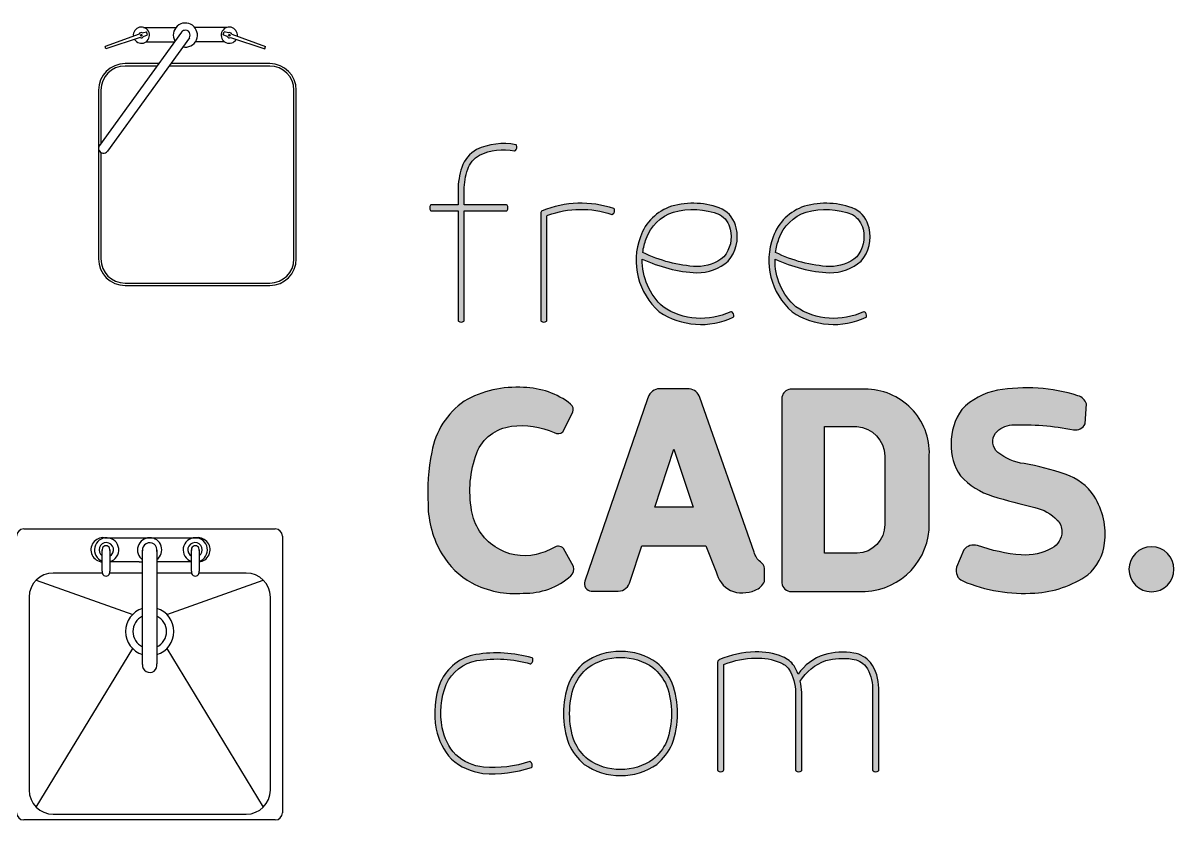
# Model space of a CAD drawing. Header units: inches. Extents: x -9589 to -2911, y 12135 to 18568.
# Drawn here: x -5361 to -2976, y 12166 to 13819 of the extents above; entities that cross this region are included whole.
import ezdxf

# ---------------------------------------------------------------- set-up
doc = ezdxf.new("R2010")
doc.units = ezdxf.units.IN
doc.header["$MEASUREMENT"] = 0
doc.layers.add('freecads.com', color=7, linetype='Continuous')

# ---------------------------------------------------------------- blocks, each defined once
blk = doc.blocks.new('A$C7A693FB6')
at = {"layer": 'freecads.com', "true_color": 0xc7c8ca}
h = blk.add_hatch(color=9, dxfattribs=at)
h.dxf.hatch_style = 1
edge = h.paths.add_edge_path()
edge.add_arc((140.1538127532352, 300.6546312716704), 21.61675633792863, 108.2032252494281, 160.6504463965192)
edge.add_arc((147.7178234376818, 297.4731191089118), 29.81176414172355, 159.6978691462817, 228.706553973592)
edge.add_arc((146.3245251336371, 302.1564739358803), 32.67411261440294, 235.9813383223777, 295.5016419348553)
edge.add_arc((160.1494820244516, 273.0936783557672), 0.4918813364811017, 299.5324380509559, 342.7686740131996)
edge.add_arc((158.6254212458475, 273.3114541418208), 2.026726126424374, 349.6683109373354, 421.3351453676448)
edge.add_arc((159.4152204808121, 274.6329702099475), 0.4918813364807222, 68.23478229087897, 110.683813852154)
edge.add_arc((146.3245251336405, 302.1564739358805), 29.98785541781536, 236.3083764983362, 295.51450789889964, ccw=False)
edge.add_arc((147.7178234376808, 297.4731191089119), 27.12550694513324, 178.6471360152599, 228.3465639945595, ccw=False)
edge.add_arc((147.8832632161733, 355.9556434467408), 63.95382284342681, 244.7473414766129, 266.8824281259978)
edge.add_arc((144.4494490085858, 313.1411216460407), 21.04469848496443, 269.8793420018887, 310.7286813278013)
edge.add_arc((145.7998834629707, 307.8461802232047), 16.33301927633285, 319.2900061744131, 373.6420763243655)
edge.add_arc((149.5666043489365, 309.1554966144702), 12.36971602405946, 11.86324171132332, 60.95424492016926)
edge.add_arc((142.7280703080931, 288.6233387050087), 33.87556016904278, 67.71857367640276, 105.981897984822)
edge = h.paths.add_edge_path(flags=16)
edge.add_arc((149.4952735232085, 309.0762608876301), 9.787749267912577, 12.2091753879331, 59.922429973902126, ccw=False)
edge.add_arc((145.7174918049491, 307.8872508291432), 13.73634082696034, -39.7856299137178, 13.724243883165684, ccw=False)
edge.add_arc((144.4494490085832, 313.1411216460385), 18.35844128837472, 270.09352389860436, 310.094068738446, ccw=False)
edge.add_arc((147.8832632161673, 355.9556434467427), 61.26756564684096, 243.7873216456942, 266.8151733359257, ccw=False)
edge.add_arc((147.7491142864103, 297.4672288530357), 27.15729734774515, 159.6149002581664, 172.5493091997715, ccw=False)
edge.add_arc((140.153812753234, 300.654631271672), 18.9304991413382, 108.35887957662649, 160.6504463965181, ccw=False)
edge.add_arc((142.7280703080969, 288.6233387050073), 31.18930297245655, 68.02212811044461, 105.8850275307042, ccw=False)
edge = h.paths.add_edge_path()
edge.add_arc((198.202223562937, 300.6546312716712), 21.61675633792764, 108.2032252494269, 160.6504463965205)
edge.add_arc((205.7662342473849, 297.4731191089119), 29.81176414172408, 159.6978691462824, 228.7065539735913)
edge.add_arc((204.3729359433387, 302.1564739358795), 32.67411261440186, 235.9813383223783, 295.5016419348543)
edge.add_arc((218.1978928341549, 273.0936783557707), 0.4918813364828653, 299.5324380504857, 342.7686740115021)
edge.add_arc((216.6738320555507, 273.3114541418201), 2.026726126423786, 349.6683109370368, 421.3351453677147)
edge.add_arc((217.463631290511, 274.6329702099473), 0.4918813364815973, 68.23478229069511, 110.683813852346)
edge.add_arc((204.3729359433407, 302.1564739358807), 29.98785541781419, 236.30837649834018, 295.5145078988942, ccw=False)
edge.add_arc((205.7662342473832, 297.4731191089118), 27.12550694513312, 178.6471360152597, 228.3465639945596, ccw=False)
edge.add_arc((205.9316740258758, 355.9556434467404), 63.9538228434264, 244.7473414766128, 266.8824281259978)
edge.add_arc((202.4978598182882, 313.141121646041), 21.04469848496466, 269.8793420018889, 310.7286813278011)
edge.add_arc((203.8482942726739, 307.8461802232046), 16.33301927633222, 319.290006174412, 373.6420763243666)
edge.add_arc((207.6150151586388, 309.1554966144699), 12.36971602405979, 11.86324171132408, 60.95424492016862)
edge.add_arc((200.7764811177956, 288.6233387050083), 33.8755601690432, 67.71857367640301, 105.9818979848218)
edge = h.paths.add_edge_path(flags=16)
edge.add_arc((207.5436843329116, 309.0762608876305), 9.787749267911977, 12.20917538793151, 59.92242997390349, ccw=False)
edge.add_arc((203.7659026146512, 307.8872508291433), 13.73634082696076, -39.78562991371689, 13.724243883164775, ccw=False)
edge.add_arc((202.4978598182855, 313.141121646039), 18.35844128837518, 270.09352389860493, 310.0940687384455, ccw=False)
edge.add_arc((205.9316740258698, 355.9556434467427), 61.26756564684091, 243.7873216456942, 266.8151733359257, ccw=False)
edge.add_arc((205.7975250961121, 297.4672288530359), 27.15729734774434, 159.6149002581662, 172.5493091997716, ccw=False)
edge.add_arc((198.2022235629369, 300.6546312716716), 18.93049914133868, 108.35887957662709, 160.6504463965173, ccw=False)
edge.add_arc((200.7764811177994, 288.6233387050077), 31.18930297245618, 68.02212811044433, 105.8850275307044, ccw=False)
edge = h.paths.add_edge_path()
edge.add_arc((77.4383804729058, 318.1713471843356), 1.187161785593199, 119.643900352638, 181.8497095416057)
edge.add_line((76.25183727888907, 318.1330280780639), (76.25183727889089, 271.2397693597086))
edge.add_arc((76.74250195588859, 271.274344262877), 0.4918813364850925, 184.0307098855339, 227.2669458584226)
edge.add_arc((77.59522691546975, 272.5561584823187), 2.026726126421155, 234.1665827842983, 305.8334172158771)
edge.add_arc((78.44795187505609, 271.2743442628779), 0.4918813364829538, 312.7330541417854, 364.8189486990127)
edge.add_line((78.93809447547756, 271.3156659331289), (78.93809447547937, 316.8658167021531))
edge.add_arc((79.45977891201615, 316.7667980734737), 0.5309984370506567, 103.60895254350089, 169.2527833850964, ccw=False)
edge.add_arc((93.8189592287604, 277.5722746403117), 42.26964161502002, 71.40332000574301, 110.03902691438739, ccw=False)
edge.add_arc((107.4160080386091, 318.1126323747644), 0.4918813364845933, 256.230659968113, 298.6794023509207)
edge.add_arc((106.4728650092169, 319.3294597150131), 2.026726126424748, 305.5790392766892, 377.2458737086602)
edge.add_arc((107.9596257438401, 319.7291221574039), 0.4918813364833685, 24.14551063533708, 67.38174660705616)
edge.add_arc((93.8189592287654, 277.5722746403123), 44.95589881160895, 71.41245649237347, 112.1746551594717)
edge = h.paths.add_edge_path()
edge.add_arc((65.16475690578633, 347.5960534314625), 0.4918813364808153, 31.55574755267662, 74.7919835243243)
edge.add_arc((59.95728752306445, 321.0632684063825), 27.52962218528399, 78.82269341066285, 115.3411563788757)
edge.add_arc((55.05603529607061, 333.7149427651734), 14.03222032725949, 119.3679185821839, 161.4016785520149)
edge.add_arc((70.49085921057485, 328.2376457423035), 30.40907221205861, 160.8955694441944, 180.0052612748601)
edge.add_line((40.0817871267227, 328.2348533815348), (40.0817871267227, 321.8651307657929))
edge.add_line((40.0817871267227, 321.8651307657929), (28.39882337656854, 321.8651307657929))
edge.add_arc((28.43339827973917, 321.3744660887993), 0.4918813364811202, 94.03070988582041, 137.2669458583613)
edge.add_arc((29.7152124991823, 320.5217411292111), 2.026726126422403, 144.1665827841608, 215.8334172157518)
edge.add_arc((28.43339827974179, 319.6690161696238), 0.4918813364832616, 222.7330541411461, 274.0307098860634)
edge.add_line((28.46797318291465, 319.1783514926283), (40.08178712672088, 319.1783514926283))
edge.add_line((40.08178712672088, 319.1783514926283), (40.0817871267227, 271.2397693597086))
edge.add_arc((40.5724518037204, 271.274344262877), 0.4918813364850925, 184.0307098855339, 227.2669458584226)
edge.add_arc((41.42517676330247, 272.5561584823193), 2.026726126422144, 234.166582784287, 305.8334172158888)
edge.add_arc((42.27790172288784, 271.2743442628764), 0.4918813364831459, 312.7330541420634, 364.8189486991835)
edge.add_line((42.76804432330937, 271.3156659331289), (42.76804432330937, 319.1716047255431))
edge.add_line((42.76804432330937, 319.1716047255431), (61.16963453544849, 319.1783514926319))
edge.add_arc((61.13505963228442, 319.6690161696508), 0.4918813365058924, 274.0307098848521, 317.2669458581709)
edge.add_arc((59.85324541284878, 320.5217411292149), 2.026726126426666, 324.1665827844579, 395.8334172153672)
edge.add_arc((61.13505963228242, 321.3744660887727), 0.4918813365108904, 42.7330541414902, 94.07272378279853)
edge.add_line((61.10012494343391, 321.8651052807691), (42.76804432330937, 321.8583839987041))
edge.add_line((42.76804432330937, 321.8583839987041), (42.76804431199707, 328.2344114724692))
edge.add_arc((70.49497584455897, 328.2373015020895), 27.72693168317847, 160.8486489196256, 180.0059720455945, ccw=False)
edge.add_arc((55.05603529607211, 333.7149427651742), 11.34596313067297, 119.83176293224949, 161.401678552021, ccw=False)
edge.add_arc((59.95728752306032, 321.0632684063825), 24.84336498869465, 78.80715845433161, 115.117361622282, ccw=False)
edge.add_arc((64.83416259426407, 345.922952469769), 0.4918813364843396, 263.640375758216, 306.0896392688103)
edge.add_arc((63.74195897024139, 347.0079772591266), 2.026726126418368, 312.9892761945861, 384.6561106267534)
at = {"layer": 'freecads.com', "true_color": 0x000000}
h = blk.add_hatch(color=18, dxfattribs=at)
h.dxf.hatch_style = 1
edge = h.paths.add_edge_path()
edge.add_arc((343.1696204293858, 162.4636060825214), 9.838309727421802, 0, 180)
edge.add_arc((343.1696204293858, 162.4636060825214), 9.838309727421802, 180, 360)
edge = h.paths.add_edge_path()
edge.add_arc((290.8848206669144, 177.6306236927711), 32.04856826551866, 353.2755136182471, 391.5868350017521)
edge.add_arc((298.2236303118646, 181.1165336599412), 23.98708497329241, 33.67621700606461, 72.60126687052109)
edge.add_arc((270.9021272323723, 107.8038741768424), 102.1994084677598, 70.27428636491834, 80.65532487628896)
edge.add_arc((291.0335735315744, 232.70193125369), 24.31354191749976, 231.7920908530376, 261.63525273384664, ccw=False)
edge.add_arc((280.257231356353, 218.3758302061226), 6.403233737567811, 145.1712782271715, 228.2716123444561, ccw=False)
edge.add_arc((282.785907775978, 215.2917684481669), 10.29788866606735, 93.5563307499346, 139.1098523304732, ccw=False)
edge.add_arc((286.8683735513037, 112.8343215968708), 112.8343217996079, 78.64121473179688, 92.39808452475802, ccw=False)
edge.add_arc((309.9871765515883, 227.9233395635781), 4.553757391280077, 258.654450342611, 335.5687012640083)
edge.add_line((314.1331807611859, 226.0398971108771), (314.7970437249642, 234.8194093676902))
edge.add_arc((309.5631491772793, 233.0283636003942), 5.531861990038623, 18.89101565281942, 74.61733202640126)
edge.add_arc((288.5513327932312, 166.6886317145113), 75.11587323568475, 72.58680032898508, 99.7343136317976)
edge.add_arc((281.0442879602331, 212.538934688426), 28.6585954700145, 100.4408533901963, 136.342336068393)
edge.add_arc((280.4691309319552, 217.7252925452275), 24.88927011657055, 144.0895788053085, 180.8593640679634)
edge.add_arc((279.6484364410751, 216.7879023245663), 24.07238635462055, 178.6572448966717, 213.8744914599057)
edge.add_arc((283.9083169300389, 225.8216059037505), 33.04436405735626, 222.7984799594865, 252.0749885901088)
edge.add_arc((409.8939510715993, 669.867587108679), 494.5964883506406, 254.0209082578499, 256.2350209104834)
edge.add_arc((287.8806232958599, 170.256933887438), 19.70056637433939, 44.20654637147919, 77.30587175785729, ccw=False)
edge.add_arc((297.0062831397495, 179.0720729556042), 7.012818873662098, -1.5001651294591056, 44.5650102805173, ccw=False)
edge.add_arc((295.756437482093, 179.0261742001098), 8.261408473637987, 298.2311871199401, 359.0449879430868, ccw=False)
edge.add_arc((287.8090225876832, 193.0179499165473), 24.35119689081586, 266.4157178802607, 299.13356767022924, ccw=False)
edge.add_arc((292.7563057973377, 245.0047183918243), 76.56416303974659, 250.4022047850329, 265.15275002210376, ccw=False)
edge.add_arc((265.5789486413729, 167.4099730391829), 5.667093522619209, 74.68772782329917, 141.4681576504624)
edge.add_line((261.1457963251905, 170.9402859906986), (257.9689850336545, 163.3219308767075))
edge.add_arc((262.6274547032019, 161.8429865874872), 4.887598170135409, 162.3866955760505, 246.1384215057274)
edge.add_arc((287.4494915989869, 220.3589992849836), 68.45008656556237, 246.95122400588, 273.9898026799247)
edge.add_arc((289.6879885954807, 197.0643455740836), 45.0602960849256, 273.2112748019098, 304.7435954536468)
edge.add_arc((301.4890011550982, 176.2723307118625), 21.35855686439896, 310.5275175533543, 353.5632215634329)
edge = h.paths.add_edge_path()
edge.add_line((246.0640145070392, 182.6210778351815), (246.0640145070392, 212.3241524614095))
edge.add_arc((218.1816005595172, 213.3041035511928), 27.89962923910172, 357.9871197448085, 450.5803736083035)
edge.add_line((217.8989980409788, 241.202301476791), (185.2995279704282, 241.202301476791))
edge.add_arc((185.7592706872992, 237.0681434450711), 4.159642532351842, 96.34555580739377, 170.0567550037188)
edge.add_line((181.6621089846267, 237.7863996522174), (181.6621089846267, 156.5067082910973))
edge.add_arc((185.7130168313935, 156.8159415744951), 4.062693639269118, 184.3653094378038, 271.2718551952325)
edge.add_line((185.8031933454386, 152.7542488481959), (218.0454575576841, 152.7542488481959))
edge.add_arc((216.67229351146, 182.1181822956717), 29.39602297940376, 272.6774079435917, 360.980241362738)
edge = h.paths.add_edge_path(flags=16)
edge.add_line((214.5788121052374, 169.443439005463), (200.2437425900462, 169.443439005463))
edge.add_line((200.2437425900462, 169.443439005463), (200.2437425900462, 224.861223551452))
edge.add_line((200.2437425900462, 224.861223551452), (214.3589203687698, 224.861223551452))
edge.add_arc((213.4891577763401, 211.7654653452275), 13.1246093261128, 0.9488699358980739, 86.20024701537318, ccw=False)
edge.add_line((226.611967342551, 211.9828108122856), (226.611967342551, 182.0684988974281))
edge.add_arc((213.9991504561088, 182.0429546585186), 12.6128427532838, -87.36586990839709, 0.11603871621440476, ccw=False)
edge = h.paths.add_edge_path()
edge.add_arc((140.7943554872424, 236.1256069520055), 5.189345677915158, 16.42917765890726, 86.1416713329243)
edge.add_line((141.143544767614, 241.3031908877201), (127.331249254732, 241.3031908877201))
edge.add_arc((128.4653361711673, 235.6836558771457), 5.732828871429978, 101.4096981907611, 167.2180096827639)
edge.add_line((122.8745728468184, 236.951998228491), (95.47711365303621, 157.2481774119115))
edge.add_arc((98.60738128902854, 156.1997775287089), 3.301169154714755, 161.4830965687202, 264.7226972713264)
edge.add_line((98.30375252002341, 152.9126013304085), (110.1119305099874, 152.9126013304085))
edge.add_arc((110.0940285590948, 158.1590759387759), 5.246505150677897, 270.1955031382058, 350.0571425142275)
edge.add_line((115.2617335469786, 157.2531833103203), (120.461765660837, 172.6769416223142))
edge.add_line((120.461765660837, 172.6769416223142), (148.3229994405847, 172.6769416223142))
edge.add_line((148.3229994405847, 172.6769416223142), (152.8661881407807, 161.3005524899454))
edge.add_arc((165.8082469593937, 164.7120474554202), 13.3841392836409, 194.7671190466299, 239.9582071692397)
edge.add_arc((164.2980651482303, 166.6209022411928), 14.45869936490273, 248.9626154833211, 292.8840273558571)
edge.add_arc((167.1546344916472, 160.3464100112096), 7.569652552684759, 291.4321409489293, 335.0884638981837)
edge.add_line((174.0200006915566, 157.1579328340122), (174.0200006915566, 162.8572921045561))
edge.add_arc((170.2133089746288, 162.4959730180938), 3.823800898316829, 5.422089434263651, 57.84182406900277)
edge.add_arc((176.9176596580193, 171.7945161503539), 7.651199587942645, 194.1939537312615, 232.3928357147342, ccw=False)
edge.add_line((169.500041773932, 169.9184031313162), (145.7718205383499, 237.593309316213))
h.paths.add_polyline_path([(142.7897797849255, 189.5736803996588), (126.0445350820519, 189.5736803996588), (134.3902020946298, 214.9818573193406)], flags=16)
edge = h.paths.add_edge_path()
edge.add_arc((86.8592510146051, 162.4373828536583), 3.826042247839482, 312.1299985804686, 377.972319914028)
edge.add_line((90.49860418655226, 163.6179368643207), (86.17702548081797, 171.5486033577909))
edge.add_arc((83.80309661618482, 169.1466032604943), 3.377150088721392, 45.33676058611885, 125.9106013597289)
edge.add_arc((66.51498360703901, 199.7613530360744), 31.80534970440741, 284.01046898674167, 298.7691590134854, ccw=False)
edge.add_arc((69.19584694103584, 191.6347990389389), 23.28013952352295, 236.3772556936009, 282.45069946151494, ccw=False)
edge.add_arc((69.31177533073551, 191.9217751513023), 23.58337955629239, 189.0063333186407, 236.52878679716508, ccw=False)
edge.add_arc((92.87855886101421, 196.6924304553491), 47.61740674763477, 159.5296417362086, 190.2368839039962, ccw=False)
edge.add_arc((65.59756286227851, 206.4608114536045), 18.6469552126828, 96.74101039355781, 158.3335350568109, ccw=False)
edge.add_arc((68.05774919894961, 191.8480520613528), 33.45539524065125, 65.18297915570167, 97.9877288239366, ccw=False)
edge.add_arc((83.75100261094548, 225.04324660106), 3.275939245330761, 239.7304829850701, 312.0218741429899)
edge.add_line((85.94396309699187, 222.609586344217), (90.19868691474403, 231.1402753823822))
edge.add_arc((87.38786010881513, 232.3313364806043), 3.052764955352191, 337.0356602815251, 411.5960473281256)
edge.add_arc((68.12174828755826, 207.3918649390801), 34.56699281293001, 52.2500320303104, 89.00434785631009)
edge.add_arc((65.63410976224633, 195.8233516607141), 46.23354774673614, 86.1699238497659, 119.5979673440978)
edge.add_arc((62.23916945322021, 208.0313572675149), 34.08098981112958, 124.779191723681, 170.4354704173881)
edge.add_arc((113.2601339306768, 196.0072124369949), 86.4567015183262, 168.1953079947811, 183.466399120789)
edge.add_arc((69.91247652488372, 191.1843436988534), 42.9527708221282, 180.5396848707813, 210.7589979072758)
edge.add_arc((63.08503768021617, 187.0612726979269), 34.97715789889036, 210.6749329033254, 240.8972567862861)
edge.add_arc((65.13893098518851, 193.0687430847212), 41.24055603915648, 242.4636306661784, 274.83212936902)
edge.add_arc((69.18102172545848, 182.6412316579221), 30.67172864667495, 268.9386626855082, 311.3034906129058)
at = {"layer": 'freecads.com', "true_color": 0xc7c8ca}
h = blk.add_hatch(color=9, dxfattribs=at)
h.dxf.hatch_style = 1
edge = h.paths.add_edge_path()
edge.add_arc((208.261278111128, 95.1205834886234), 28.40779453373561, 81.64014714796792, 105.13414053939351, ccw=False)
edge.add_arc((211.1142185195407, 113.8620371179961), 9.451196814020392, 40.50808698988442, 82.233108941956, ccw=False)
edge.add_arc((204.5954294681008, 110.4493599938276), 16.70490751088967, 0.05396173480869493, 34.8753669321531, ccw=False)
edge.add_line((221.3003295703147, 110.465092839484), (221.3003283777343, 74.68873519509361))
edge.add_arc((221.7909930547285, 74.72331009826036), 0.4918813364814429, 184.0307098853647, 227.2669458585905)
edge.add_arc((222.6437180143141, 76.00512431770449), 2.026726126422278, 234.16658278429, 305.8334172158861)
edge.add_arc((223.496442973899, 74.72331009826387), 0.4918813364852829, 312.7330541419156, 364.81894870143)
edge.add_line((223.986585574321, 74.76463176853576), (223.986585574321, 110.4676240775552))
edge.add_arc((204.5954294680946, 110.4493599938247), 19.39116470748461, 0.05396556034367673, 35.25589158689552)
edge.add_arc((211.1147589862007, 113.862691055492), 12.13662000111364, 39.86791125577775, 80.58244588785008)
edge.add_arc((208.2612781111257, 95.1205834886259), 31.094051730321, 81.04627766673387, 105.3183102910388)
edge.add_arc((207.3128970348926, 103.583282575004), 22.71989786920953, 108.6515278312196, 144.9559544340595)
edge.add_arc((166.082535485584, 107.9340489835826), 24.24236241244342, 21.01885948635306, 30.53011243698279)
edge.add_arc((177.7262209629165, 113.6364303957112), 11.3605410446993, 35.59560743798678, 68.07514234883433)
edge.add_arc((171.2027314627878, 98.61814760329645), 27.73197876278706, 67.15778955630186, 92.60395400663121)
edge.add_arc((170.9580505700843, 83.44886938712713), 42.88464082449499, 91.35652746266034, 112.8387435126899)
edge.add_arc((154.9292420017163, 121.6887432459818), 1.423068406686943, 115.6669681166932, 172.4859943177595)
edge.add_line((153.5183935898222, 121.8748358271514), (153.518393589824, 74.68873519509361))
edge.add_arc((154.0090582668187, 74.72331009826064), 0.4918813364820582, 184.0307098853929, 227.2669458585619)
edge.add_arc((154.8617832264046, 76.0051243177047), 2.026726126422984, 234.1665827842727, 305.8334172159035)
edge.add_arc((155.7145081859886, 74.72331009826233), 0.4918813364853513, 312.7330541421878, 364.8189487016086)
edge.add_line((156.2046507864106, 74.76463176853576), (156.2046507864106, 120.4799220949462))
edge.add_arc((156.6910339660905, 120.5089898316033), 0.4872509936263564, 108.93241815004339, 183.4201019744719, ccw=False)
edge.add_arc((170.9580505700787, 83.44886938712074), 40.19838362791297, 91.3565274626518, 111.0294599033812, ccw=False)
edge.add_arc((171.1986952190427, 98.60450457176027), 25.05986157365111, 67.16139386137081, 92.7270237863437, ccw=False)
edge.add_arc((177.7220497016358, 113.6323624109626), 8.680054637799602, 36.35606175760063, 68.34351252844567, ccw=False)
edge.add_arc((166.0825354855874, 107.9340489835706), 21.5561052158567, 1.6618769930880717, 30.202188607587175, ccw=False)
edge.add_line((187.6295737281343, 108.5592010061264), (187.6295737281362, 74.68873519509361))
edge.add_arc((188.1202384051309, 74.72331009826061), 0.4918813364819995, 184.03070988539, 227.2669458585646)
edge.add_arc((188.9729633647159, 76.00512431770447), 2.026726126422267, 234.1665827842898, 305.8334172158863)
edge.add_arc((189.8256883243014, 74.72331009826364), 0.4918813364847301, 312.733054141885, 364.818948701462)
edge.add_line((190.3158309247228, 74.76463176853576), (190.3158309247228, 108.5970176826158))
edge.add_arc((166.082535485596, 107.9340489835716), 24.24236241243658, 1.567093344320208, 13.39955175350389)
edge.add_arc((208.1153021152303, 102.0567155372392), 21.7383549929397, 109.5400224172028, 148.0755155677706, ccw=False)
edge = h.paths.add_edge_path()
edge.add_arc((109.8960746482563, 101.5249303539561), 26.35028038201353, 25.19111344563328, 49.7064704732981)
edge.add_arc((111.3594953560967, 99.59906902525408), 26.97639124184472, 54.72891190369938, 90.5541312783105)
edge.add_arc((110.8377037248754, 99.5990690252916), 26.97639124180727, 89.44586872167257, 125.2710880963797)
edge.add_arc((112.3011244327363, 101.5249303539557), 26.35028038202159, 130.2935295267702, 154.808886554339)
edge.add_arc((126.2398219926386, 99.37065730895813), 40.07870566201949, 160.5129937365808, 179.9533827710763)
edge.add_arc((126.2398219926421, 99.43587530629524), 40.07870566202318, 180.0466172292821, 199.4870062634114)
edge.add_arc((112.3011244327332, 97.28160226129147), 26.35028038201616, 205.1911134456421, 229.7064704731974)
edge.add_arc((110.8377037248802, 99.20746358995937), 26.97639124180819, 234.7289119035809, 270.5541312783211)
edge.add_arc((111.3594953560901, 99.20746359000026), 26.97639124184894, 269.4458687217075, 305.2710880963778)
edge.add_arc((109.8960746482509, 97.28160226129401), 26.35028038201687, 310.2935295267836, 334.8088865543788)
edge.add_arc((95.95737708834096, 99.43587530629048), 40.07870566202343, 340.5129937366125, 359.9533827709016)
edge.add_arc((95.95737708833893, 99.37065730896285), 40.07870566202546, 0.04661722909374306, 19.48700626338697)
edge = h.paths.add_edge_path(flags=16)
edge.add_arc((95.95737708832343, 99.4315040991513), 37.39244846545177, 340.72003334334147, 359.95338277108937, ccw=False)
edge.add_arc((109.8960746482577, 97.27723105415876), 23.66402318542281, 310.5838482302023, 334.48791566190687, ccw=False)
edge.add_arc((111.2307994702083, 99.463494872907), 24.57709084166403, 269.6918050798081, 304.8956357211521, ccw=False)
edge.add_arc((110.9674367642077, 99.46801718512084), 24.58160753253385, 235.11341864058681, 270.30572081836954, ccw=False)
edge.add_arc((112.3011244327323, 97.2772310541579), 23.66402318542845, 205.5120843380843, 229.421378555179, ccw=False)
edge.add_arc((126.2398219926608, 99.43150409915143), 37.39244846545259, 180.0466172289109, 199.2799666566583, ccw=False)
edge.add_arc((126.239821992653, 99.37065730896055), 37.39244846544481, 160.7200333433143, 179.953382771084, ccw=False)
edge.add_arc((112.3011244327279, 101.5249303539543), 23.66402318542558, 130.5786214448013, 154.4879156618746, ccw=False)
edge.add_arc((110.9674367642114, 99.33414422299444), 24.5816075325339, 89.69427918164308, 124.88658135941299, ccw=False)
edge.add_arc((111.2307994702097, 99.33866653520876), 24.57709084166363, 55.104364278877085, 90.30819492019953, ccw=False)
edge.add_arc((109.8960746482558, 101.5249303539546), 23.66402318542525, 25.512084338125078, 49.416151769825376, ccw=False)
edge.add_arc((95.9573770883301, 99.3706573089605), 37.39244846544509, 0.04661722891609088, 19.279966656685588, ccw=False)
edge = h.paths.add_edge_path()
edge.add_arc((51.59033076620959, 104.5023450878739), 21.02604112400761, 100.2293871277257, 155.6131205923017)
edge.add_arc((67.16018527017981, 99.60362165698818), 37.2813191884159, 158.6376280384836, 190.7802142258445)
edge.add_arc((56.42350627530941, 97.4312892324859), 26.32810504628776, 190.5064794435654, 223.1434487199879)
edge.add_arc((54.20039884524137, 98.75792931699738), 25.73379501119169, 228.692036714497, 262.7062459628369)
edge.add_arc((54.99629556388413, 128.0783758007159), 54.9962966249523, 265.7632922277344, 288.1939427880684)
edge.add_arc((71.99382573105079, 76.29161325324303), 0.4918813365030065, 290.7426716697364, 333.9789076450074)
edge.add_arc((70.5209421648571, 76.73972211307334), 2.026726126427396, 340.8785445712408, 412.5453790012286)
edge.add_arc((71.50340573258447, 77.92502919896899), 0.4918813365100457, 59.44501592400427, 103.2123217645986)
edge.add_arc((54.99629556388619, 128.0783758007215), 52.31003942836946, 265.84298783294275, 288.26507989886755, ccw=False)
edge.add_arc((54.20039884524117, 98.75792931699898), 23.04753781460447, 229.0154744748766, 262.53072476759314, ccw=False)
edge.add_arc((56.42386378112957, 97.43153721921128), 23.64227862535174, 190.4758104875937, 222.827578853519, ccw=False)
edge.add_arc((67.16018527018193, 99.60362165698568), 34.59506199182982, 158.7569020747099, 190.7802142258665, ccw=False)
edge.add_arc((51.59033076621142, 104.5023450878756), 18.33978392742007, 100.29556229082152, 155.3949868098461, ccw=False)
edge.add_arc((56.89068516353239, 70.05863085961148), 53.1845519136239, 73.86742914481181, 99.28179610676523, ccw=False)
edge.add_arc((71.76329717507345, 121.6315241590186), 0.4918813365030767, 258.8984685785338, 299.6750907375683)
edge.add_arc((70.79915154433625, 122.8317786122677), 2.026726126428695, 306.5747276610272, 378.2415620906522)
edge.add_arc((72.27874278589158, 123.2572163958602), 0.4918813365110627, 25.14119901544435, 71.25337670798646)
edge.add_arc((56.89068516353579, 70.05863085961332), 55.8708091102089, 73.84411949061781, 99.30563497474644)
at = {"layer": 'freecads.com'}
for points in [[(65.58390442835662, 347.8534686670282, 0.1909240699250873), (65.29378928155711, 348.0707089857133, 0.1607042461837881), (48.17441188112207, 345.943862034168, 0.1854914147818408), (41.75660903182506, 338.1902604471543, 0.08357553701263709), (40.0817871267227, 328.2348533815348), (40.0817871267227, 321.8651307657929), (28.39882337656854, 321.8651307657929, 0.1909240699291303), (28.0721000067133, 321.7082486633699, 0.3233132727007023), (28.07210000671148, 319.3352335950549, 0.227642567099128), (28.46797318291465, 319.1783514926283), (40.08178712672088, 319.1783514926283), (40.0817871267227, 271.2397693597086, 0.1909240699306959), (40.23866922914749, 270.9130459898479, 0.3233132727007579), (42.61168429746249, 270.9130459898515, 0.231262987135859), (42.76804432330937, 271.3156659331289), (42.76804432330937, 319.1716047255431), (61.16963453544849, 319.1783514926319, 0.1909240699326368), (61.49635790532739, 319.3352335950622, 0.3233132726974162), (61.49635790533102, 321.7082486633626, 0.2278353952159352), (61.10012494343391, 321.8651052807691), (42.76804432330937, 321.8583839987041), (42.76804431199707, 328.2344114724692, -0.08378482305409404), (44.3025838440517, 337.3335282943044, -0.1833986582441332), (49.41192982166103, 343.557450207707, -0.1597722091533594), (64.7796775841307, 345.4340980611232, 0.1873674031164196), (65.12390541348395, 345.5254649254457, 0.3233132727034803)], [(76.85120083540642, 319.2031287399368, 0.2782918623332811), (76.25183727888907, 318.1330280780639), (76.25183727889089, 271.2397693597086, 0.1909240699306948), (76.40871938131568, 270.9130459898479, 0.3233132727006405), (78.78173444962886, 270.9130459898515, 0.2312629871363541), (78.93809447547756, 271.3156659331289), (78.93809447547937, 316.8658167021531, -0.2945238314324685), (79.33483817614433, 317.2828883297952, -0.1701954113470862), (107.2989335158745, 317.6348868302448, 0.1873650494415168), (107.6520658935333, 317.6810956575428, 0.3233132727025344), (108.4084721599411, 319.9303288768097, 0.1909240699253981), (108.1487981023038, 320.1831717890236, 0.1797581251139338)], [(133.400988976693, 321.1895655451553, 0.2329244987751743), (119.7580843988962, 307.8169227673716, 0.3105498022921123), (128.0445714092639, 275.0743594140513, 0.2657071005714478), (160.3919383202701, 272.6657038310623, 0.1909240698825507), (160.6192860263418, 272.9479682017409, 0.3233132726945266), (159.5976121046897, 275.089785867207, 0.1873663555165316), (159.2414827959092, 275.0931467695664, -0.2642400178410728), (129.6895782523879, 277.2055217532943, -0.2203191110100074), (120.5998776920333, 298.1135451909759, 0.09688397365073616), (144.4051314456719, 292.0964698248135, 0.1801506609488795), (158.1806482454704, 297.1932847444405, 0.2417040985896783), (161.6721165320596, 311.6984180250001, 0.2175371146621262), (155.5721994045252, 319.9695015406833, 0.1685239810017675)], [(191.4493997863956, 321.1895655451553, 0.2329244987751859), (177.8064952085988, 307.8169227673716, 0.3105498022921053), (186.0929822189664, 275.0743594140513, 0.265707100571441), (218.4403491299709, 272.6657038310623, 0.1909240698770103), (218.6676968360425, 272.94796820173, 0.3233132726963006), (217.6460229143904, 275.089785867207, 0.1873663555182269), (217.2898936056063, 275.0931467695664, -0.2642400178410289), (187.7379890620905, 277.2055217532943, -0.2203191110100083), (178.6482885017358, 298.1135451909759, 0.0968839736507368), (202.4535422553745, 292.0964698248135, 0.1801506609488773), (216.2290590551729, 297.1932847444405, 0.2417040985896886), (219.7205273417621, 311.6984180250001, 0.2175371146621202), (213.6206102142278, 319.9695015406833, 0.1685239810017652)], [(154.4006195162347, 317.546067049534, -0.2112492178642363), (159.0616438701418, 311.14618700149, -0.2378180743213001), (156.2731010770567, 299.0971329568383, -0.1763294319352773), (144.4794154782558, 294.7827048148029, -0.1008174648132787), (120.8211107234856, 300.9887943215399, -0.05649700198620179), (122.2926076740368, 306.9268837266573, -0.2322085942165075), (134.1913120579084, 318.6216116300529, -0.1667277043148384)], [(212.4490303259372, 317.546067049534, -0.2112492178642504), (217.1100546798443, 311.14618700149, -0.237818074321292), (214.3215118867593, 299.0971329568383, -0.1763294319352725), (202.5278262879583, 294.7827048148029, -0.1008174648132787), (178.8695215331882, 300.9887943215399, -0.0564970019862035), (180.3410184837394, 306.9268837266573, -0.2322085942165009), (192.2397228676109, 318.6216116300529, -0.1667277043148405)], [(89.42581756922482, 159.5998953377457, 0.2954652772994217), (90.49860418655226, 163.6179368643207), (86.17702548081797, 171.5486033577909, 0.3668083756100806), (81.822323023227, 171.8818690053886, -0.06448609874851835), (74.21503276433032, 168.902164569834, -0.2037860447889977), (56.3051181580704, 172.2493919583867, -0.2103796911642634), (46.01915425342668, 188.2299470614453, -0.1347931960817215), (48.26803696233583, 213.3453209340987, -0.2754107991691995), (63.40875369787864, 224.9788581417852, -0.1441233560881904), (82.09970580755362, 222.213936295313, 0.326325940544454), (85.94396309699187, 222.609586344217), (90.19868691474403, 231.1402753823822, 0.3373164453018336), (89.28424332706345, 234.7236375825087, 0.1617601008492787), (68.72240279743346, 241.9536387113985, 0.1469005748265781), (42.79885105477115, 236.0239971407609, 0.2018909279320758), (28.63193639449491, 213.6941968946667, 0.06673149515056971), (26.96161113363996, 190.7797655957293, 0.1326261401292385), (33.00203923887966, 169.2170921490069, 0.1326395085295634), (46.07294505267964, 156.5000181569885, 0.1421808440104941), (68.61289631108957, 151.974765091185, 0.1869860757455073)], [(322.7129171367815, 173.8778909585562, 0.1687393631435901), (318.185307309026, 194.4173493107555, 0.1714947581273497), (305.3962410945314, 204.0061361046392, 0.04532682888747008), (287.4965774290486, 208.6470361355496, -0.1309563636422468), (275.9952376942711, 213.59704246002, -0.3793668221474195), (275.0010536159807, 222.0328779033152, -0.201424332417349), (282.1471314603023, 225.5698264260755, -0.06009786466247088), (309.0913356116816, 223.4585690891836, 0.3487959090147779), (314.1331807611859, 226.0398971108771), (314.7970437249642, 234.8194093676902, 0.2480599747548195), (311.030555591773, 238.3620504576757, 0.1190105142514957), (275.8507654961195, 240.7230156336809, 0.1579438240049249), (260.3104405572358, 232.3233393088121, 0.1618293659353234), (255.5826603325877, 217.3519990381501, 0.1548852358087821), (259.6620845389007, 203.3705433277828, 0.128442279158078), (273.7381872659898, 194.3812105727193, 0.0096611895200442), (292.2097484647584, 189.4759606771004, -0.1454356272141805), (302.0025989633377, 183.9930948764813, -0.2037484692935271), (304.016698366433, 178.8884785540686, -0.2717586503453019), (299.6643348708913, 171.7474924536036, -0.1437363289786992), (286.2866653929796, 168.7143860094366, -0.06445041269642293), (267.075512672036, 172.8758897140178, 0.2999213032873965), (261.1457963251905, 170.9402859906986), (257.9689850336545, 163.3219308767075, 0.3826216252148614), (260.6502823686806, 157.373153768207, 0.1185284923434042), (292.2121753376832, 152.0748049612739, 0.1384604862398895), (315.3680728054042, 160.0378205111992, 0.1900173404410858)], [(145.7718205383499, 237.593309316213, 0.3139201381329451), (141.143544767614, 241.3031908877201), (127.331249254732, 241.3031908877201, 0.2953039335196925), (122.8745728468184, 236.951998228491), (95.47711365303621, 157.2481774119115, 0.4836320766431824), (98.30375252002341, 152.9126013304085), (110.1119305099874, 152.9126013304085, 0.3632866959101063), (115.2617335469786, 157.2531833103203), (120.461765660837, 172.6769416223142), (148.3229994405847, 172.6769416223142), (152.8661881407807, 161.3005524899454, 0.1997792799995184), (159.1077243590262, 153.1259272572752, 0.1940244712113894), (169.9205780933007, 153.3001914678462, 0.1928245279758477), (174.0200006915566, 157.1579328340122), (174.0200006915566, 162.8572921045561, 0.2327980629730456), (172.2485592774156, 165.7331337362193, -0.1682348263273368), (169.500041773932, 169.9184031313162)], [(246.0640145070392, 182.6210778351815), (246.0640145070392, 212.3241524614095, 0.427533145278378), (217.8989980409788, 241.202301476791), (185.2995279704282, 241.202301476791, 0.3331947013159227), (181.6621089846267, 237.7863996522174), (181.6621089846267, 156.5067082910973, 0.398486947376509), (185.8031933454386, 152.7542488481959), (218.0454575576841, 152.7542488481959, 0.4055641029149668)], [(214.5788121052374, 169.443439005463), (200.2437425900462, 169.443439005463), (200.2437425900462, 224.861223551452), (214.3589203687698, 224.861223551452, -0.3901419819800843), (226.611967342551, 211.9828108122856), (226.611967342551, 182.0684988974281, -0.4013990068192301)], [(353.0079301568076, 162.4636060825214, 1), (333.331310701964, 162.4636060825214, 1)], [(47.85632636194714, 125.1941699580348, 0.2464737811563943), (32.44027010390528, 113.183910728847, 0.1411753284008307), (30.53681053214677, 92.63044567855832, 0.1433761482964864), (37.21336438834442, 79.42741287179524, 0.149514386275549), (50.93332684347843, 73.23236475490921, 0.09818588310874377), (72.168036046427, 75.83161541062145, 0.1909240699414682), (72.43584633899081, 76.07582393155099, 0.3233132726929765), (71.75346098540467, 78.34860873075013, 0.1933268343359629), (71.3909812171496, 78.40389032449093, -0.09814817976177825), (51.20434539577036, 75.90595646904694, -0.1472893193683624), (39.08455195160423, 81.3596485972339, -0.1421063691963727), (33.17566039301892, 93.13288884747817, -0.1406445637489123), (34.91580504444937, 112.1383038658387, -0.2451582894371246), (48.31253435895087, 122.546838021095, -0.1113478786268565), (71.66858631167997, 121.1488471432458, 0.179823093801799), (72.00681827177505, 121.2041546179171, 0.3233132726912282), (72.72402502620571, 123.4661924128304, 0.2039620782002499), (72.43682540898772, 123.7230029708953, 0.111556158279313)], [(133.7402610165809, 112.7406359779161, 0.1073782866223338), (126.9368970560445, 121.6233792462699, 0.1576027793298292), (111.0985995404899, 126.5741986413741, 0.1576027793302584), (95.26030202491893, 121.6233792462554, 0.1073782866219103), (88.45693806440977, 112.7406359779307, 0.08502873076688745), (86.16112959635393, 99.40326630750133, 0.0850287307652778), (88.45693806440795, 86.06589663732666, 0.1073782866218502), (95.26030202490801, 77.1831533690056, 0.1576027793304066), (111.0985995404917, 72.23233397387594, 0.1576027793300935), (126.9368970560699, 77.18315336900196, 0.1073782866220259), (133.7402610165809, 86.06589663733757, 0.08502873076597979), (136.0360694846295, 99.40326630762502, 0.08502873076599832)], [(200.8445781156988, 122.5431171324853, -0.1028724890680155), (212.3914819528181, 123.2265295943325, -0.1840982877457284), (218.3000985331873, 120.001112752554, -0.1531170891038049), (221.3003295703147, 110.465092839484), (221.3003283777343, 74.68873519509361, 0.1909240699322202), (221.4572104801591, 74.36201182523291, 0.3233132727007265), (223.8302255484741, 74.36201182523655, 0.2312629871468615), (223.986585574321, 74.76463176853576), (223.986585574321, 110.4676240775552, 0.1548167844086649), (220.4299094907328, 121.6425057145534, 0.1795434393032801), (213.1006524852073, 125.8357346143384, 0.1063044641035408), (200.0468115755866, 125.1099581494018, 0.1597463608247357), (188.7118696601101, 116.6291838389989, 0.04152451203232364), (186.9639925063602, 120.2489540999741, 0.1426751590464779), (181.9681366466975, 124.1753128867531, 0.111488343695037), (169.9428142165871, 126.3214913479133, 0.09400933466723986), (154.3128548237037, 122.9713930566832, 0.2531272357786131), (153.5183935898222, 121.8748358271514), (153.518393589824, 74.68873519509361, 0.1909240699319626), (153.6752756922488, 74.36201182523291, 0.3233132727008928), (156.0482907605656, 74.36201182523655, 0.2312629871464301), (156.2046507864106, 74.76463176853576), (156.2046507864106, 120.4799220949462, -0.3369631605241982), (156.5329440828373, 120.9698814887233, -0.08605081721153196), (170.0064077528368, 123.6359870026608, -0.1120161200435498), (180.9253460331329, 121.6997189251997, -0.1404849972579253), (184.7125198472168, 118.7779115224694, -0.1251783550380768), (187.6295737281343, 108.5592010061264), (187.6295737281362, 74.68873519509361, 0.1909240699319891), (187.786455830561, 74.36201182523291, 0.3233132727007286), (190.159470898876, 74.36201182523655, 0.2312629871471485), (190.3158309247228, 74.76463176853576), (190.3158309247228, 108.5970176826158, 0.05167476128625921), (189.6649648231487, 113.5519811543309, -0.169745513764186)], [(133.3498131771703, 99.40108070405768, -0.08411888836378814), (131.2527245818364, 87.08510188823857, -0.1046810450005921), (125.2909451602354, 79.30547668126383, -0.1548252940562175), (111.0985995405063, 74.88675958487511, -0.1547737862529547), (96.90789345116536, 79.30407236491737, -0.1047041011218226), (90.94447449914696, 87.08510188823857, -0.08411888836378628), (88.84738590381312, 99.40108070405768, -0.08411888836388377), (90.94447449915242, 111.7170595198877, -0.1047041011217289), (96.907893451169, 119.498089043198, -0.1547737862528975), (111.0985995405044, 123.9154018232402, -0.1548252940561206), (125.2909451602263, 119.4966847268588, -0.1046810450005737), (131.252724581831, 111.7170595198877, -0.08411888836388312)]]:
    blk.add_lwpolyline(points, format="xyb", close=True, dxfattribs=at)
blk.add_lwpolyline([(142.7897797849255, 189.5736803996588), (126.0445350820519, 189.5736803996588), (134.3902020946298, 214.9818573193406)], close=True, dxfattribs=at)

msp = doc.modelspace()

# ---------------------------------------------------------------- linework, layer by layer
at = {"layer": 'freecads.com'}
for p, q in [((-5033.12702351196, 13799.51579208474, -0.00900414459795229), (-5202.919791513516, 13564.42238731484, -0.00900414459795229)), ((-5121.014817350938, 13795.75139541726, -0.00900414459795229), (-5191.407275670602, 13769.92209119896, -0.00900414459795229)), ((-5118.514946156575, 13788.54318447213, -0.00900414459795229), (-5189.784639352395, 13765.24332780938, -0.00900414459795229)), ((-5016.730537110402, 13788.0765630732, -0.00900414459795229), (-5186.705443674161, 13552.71027631859, -0.00900414459795229)), ((-5114.382452243402, 13798.54666395287, -0.00900414459795229), (-5105.615505450799, 13800.54574174981, -0.00900414459795229)), ((-5111.83126609905, 13809.68295641045, -0.00900414459795229), (-5044.2155434428, 13809.68295688729, -0.00900414459795229)), ((-5111.576037341191, 13790.45455284218, -0.00900414459795229), (-5103.45385741575, 13794.31277294259, -0.00900414459795229)), ((-5103.45385741575, 13794.31277294259, -0.00900414459795229), (-5105.615505450799, 13800.54574174981, -0.00900414459795229)), ((-4938.21212547405, 13809.68295641045, -0.00900414459795229), (-5005.8278481303, 13809.68295641045, -0.00900414459795229)), ((-4946.589533680512, 13794.31277246575, -0.00900414459795229), (-4944.427885645463, 13800.54574174981, -0.00900414459795229)), ((-4938.467353755071, 13790.45455284218, -0.00900414459795229), (-4946.589533680512, 13794.31277246575, -0.00900414459795229)), ((-4935.66093885286, 13798.54666347603, -0.00900414459795229), (-4944.427885645463, 13800.54574174981, -0.00900414459795229)), ((-4931.528444939687, 13788.54318399529, -0.00900414459795229), (-4860.258751863076, 13765.24332733254, -0.00900414459795229)), ((-4929.028573745324, 13795.75139494042, -0.00900414459795229), (-4858.636115544869, 13769.92209072213, -0.00900414459795229)), ((-5189.784639352395, 13765.24332780938, -0.00900414459795229), (-5191.407275670602, 13769.92209119896, -0.00900414459795229)), ((-5106.478697413041, 13779.68295641045, -0.00900414459795229), (-5047.450998419358, 13779.68295641045, -0.00900414459795229)), ((-4943.565182322099, 13779.68295641045, -0.00900414459795229), (-5004.297086351945, 13779.68295641045, -0.00900414459795229)), ((-4860.258751863076, 13765.24332733254, -0.00900414459795229), (-4858.636115544869, 13769.92209072213, -0.00900414459795229)), ((-5080.093321257665, 13734.4867155085, -0.00900414459795229), (-5150.021696024968, 13734.4867155085, -0.00900414459795229)), ((-5083.704498046472, 13729.4867155085, -0.00900414459795229), (-5150.021696024968, 13729.4867155085, -0.00900414459795229)), ((-4850.021695548131, 13729.48671503167, -0.00900414459795229), (-5059.042475634648, 13729.4867155085, -0.00900414459795229)), ((-4850.021695548131, 13734.48671503167, -0.00900414459795229), (-5055.431616598203, 13734.4867155085, -0.00900414459795229)), ((-5205.021696024968, 13679.4867155085, -0.00900414459795229), (-5205.021696501805, 13329.4867155085, -0.00900414459795229)), ((-4800.021696501805, 13329.48671455483, -0.00900414459795229), (-4800.021696024968, 13679.48671503167, -0.00900414459795229)), ((-4795.021696978642, 13329.48671503167, -0.00900414459795229), (-4795.021696024968, 13679.48671455483, -0.00900414459795229)), ((-5200.021695905759, 13550.03189535241, -0.00900414459795229), (-5200.021696501805, 13329.4867155085, -0.00900414459795229)), ((-5150.021696501805, 13279.4867155085, -0.00900414459795229), (-4850.021696501805, 13279.4867155085, -0.00900414459795229)), ((-5150.021696501805, 13274.4867155085, -0.00900414459795229), (-4850.021696501805, 13274.4867155085, -0.00900414459795229)), ((-5359.860467455263, 12769.92949299185, -1.182058726935409e-09), (-5001.383978525264, 12769.92949299185, -1.182058726935409e-09)), ((-5003.947220466594, 12769.92949299185, -1.182058726935409e-09), (-4838.798930430639, 12769.92949299185, -1.182058726935409e-09)), ((-5192.76639740367, 12751.59583815894, -1.182058726935409e-09), (-4995.554034127912, 12751.59583815894, -1.182058726935409e-09)), ((-4995.554034127912, 12751.59583815894, -1.182058726935409e-09), (-4995.554034127912, 12751.53501387578, -1.182058726935409e-09)), ((-4823.798930430639, 12754.92949299185, -1.182058726935409e-09), (-4823.798930430639, 12181.42695956732, -1.182058726935409e-09)), ((-5197.142096265889, 12681.96427879258, -1.182058726935409e-09), (-5197.142096265889, 12726.71200711114, -1.182058726935409e-09)), ((-5181.643833346374, 12726.71200711114, -1.182058726935409e-09), (-5181.643833346374, 12681.96427879258, -1.182058726935409e-09)), ((-5113.706212019984, 12488.90132136512, -1.182058726935409e-09), (-5113.706212019984, 12725.52379636627, -1.182058726935409e-09)), ((-5084.134011882736, 12725.87157317155, -1.182058726935409e-09), (-5084.134011882765, 12490.38890453576, -1.182058726935409e-09)), ((-5012.1961587595, 12681.96427879258, -1.182058726935409e-09), (-5012.1961587595, 12726.71200711114, -1.182058726935409e-09)), ((-4996.697895839956, 12726.71200711114, -1.182058726935409e-09), (-4996.697895839956, 12681.96427879258, -1.182058726935409e-09)), ((-5120.427291853208, 12701.59583815894, -1.182058726935409e-09), (-5181.643833346374, 12701.59583815894, -1.182058726935409e-09)), ((-5120.427291853208, 12701.59583815894, -1.182058726935409e-09), (-5113.706212019984, 12701.59583815894, -1.182058726935409e-09)), ((-5012.1961587595, 12701.59583815894, -1.182058726935409e-09), (-5084.134011882736, 12701.59583815894, -1.182058726935409e-09)), ((-4995.554034127912, 12701.59583815894, -1.182058726935409e-09), (-4996.697895839956, 12701.59583815894, -1.182058726935409e-09)), ((-4995.554034127912, 12701.65666244211, -1.182058726935409e-09), (-4995.554034127912, 12701.59583815894, -1.182058726935409e-09)), ((-5197.24144799143, 12678.42695956732, -1.182058726935409e-09), (-5298.798930430639, 12678.42695956732, -1.182058726935409e-09)), ((-5113.706212019984, 12678.42695956732, -1.182058726935409e-09), (-5181.544481620862, 12678.42695956732, -1.182058726935409e-09)), ((-5012.295510484983, 12678.42695956732, -1.182058726935409e-09), (-5084.134011882736, 12678.42695956732, -1.182058726935409e-09)), ((-4898.798930430639, 12678.42695956732, -1.182058726935409e-09), (-4996.598544114444, 12678.42695956732, -1.182058726935409e-09)), ((-5334.154269489954, 12663.7822986267, -1.182058726935409e-09), (-5134.154269489954, 12592.49583381668, -1.182058726935409e-09)), ((-5063.443591371324, 12592.49583381668, -1.182058726935409e-09), (-4863.443591371324, 12663.7822986267, -1.182058726935409e-09)), ((-5348.798930430639, 12628.42695956732, -1.182058726935409e-09), (-5348.798930430639, 12228.42695956732, -1.182058726935409e-09)), ((-4848.798930430639, 12228.42695956732, -1.182058726935409e-09), (-4848.798930430639, 12628.42695956732, -1.182058726935409e-09)), ((-5334.154269489954, 12193.07162050807, -1.182058726935409e-09), (-5134.154269489954, 12521.78515569805, -1.182058726935409e-09)), ((-5063.443591371324, 12521.78515569805, -1.182058726935409e-09), (-4863.443591371324, 12193.07162050807, -1.182058726935409e-09)), ((-4838.798930430639, 12166.42695956732, -1.182058726935409e-09), (-5359.860467455263, 12166.42695956732, -1.182058726935409e-09)), ((-5298.798930430639, 12178.42695956732, -1.182058726935409e-09), (-4898.798930430639, 12178.42695956732, -1.182058726935409e-09))]:
    msp.add_line(p, q, dxfattribs=at)
at = {"layer": 'freecads.com', "elevation": -0.00900414459795229}
msp.add_lwpolyline([(-5200.021695309712, 13679.48671598534), (-5200.021695309712, 13568.43506295422)], dxfattribs=at)
at = {"layer": 'freecads.com'}
for centre in [(-5116.123258465364, 13793.41049547295, -0.00900414459795229), (-4933.920132630898, 13793.41049499611, -0.00900414459795229)]:
    msp.add_circle(centre, 1.76318359375, dxfattribs=at)
for centre, radius, start, end in [((-5025.021695548131, 13793.66733141045, -0.00900414459795229), 24.9998836517334, 257.7296018700094, 210.5959632508535), ((-5116.123258465364, 13793.41049547295, -0.00900414459795229), 16.77685546875, 211.4868650022837, 186.7685487965121), ((-5116.123258465364, 13793.41049547295, -0.00900414459795229), 5.423095703125, 71.28178835688153, 154.4252477058871), ((-5116.123258465364, 13793.41049547295, -0.00900414459795229), 5.423095703125, 243.8287938830724, 326.9722037653587), ((-5025.021695548131, 13793.66733141045, -0.00900414459795229), 10, 101.8702633182427, 145.9666280839073), ((-5025.021695548131, 13793.66733141045, -0.00900414459795229), 10, 326.0080241453572, 101.8702008833276), ((-4933.920621687009, 13793.41049547295, -0.00900414459795229), 16.77685546875, 354.0366750452254, 329.3183339897238), ((-4933.920132630898, 13793.41049499611, -0.00900414459795229), 5.423095703125, 213.0277962346412, 296.1712061169276), ((-4933.920132630898, 13793.41049499611, -0.00900414459795229), 5.423095703125, 25.57475229411288, 108.7182116431185), ((-5150.021696024968, 13679.4867155085, -0.00900414459795229), 55, 90, 180), ((-5150.02169578655, 13679.48671598534, -0.00900414459795229), 49.99999952316284, 90, 180), ((-4850.021696024968, 13679.4867155085, -0.00900414459795229), 55.00000000000001, 0, 90), ((-4850.02169578655, 13679.48671503167, -0.00900414459795229), 49.99999976158142, 0, 90), ((-5194.811191552712, 13558.56830616097, -0.009004144597927843), 10.0009832764941, 144.1443373442254, 324.1841693442184), ((-5150.021696501805, 13329.4867155085, -0.00900414459795229), 55, 180, 270), ((-5150.021696501805, 13329.4867155085, -0.00900414459795229), 50, 180, 270), ((-4850.021696024968, 13329.48671503167, -0.00900414459795229), 49.99999952316284, 270, 0), ((-4850.021696501805, 13329.48671455483, -0.00900414459795229), 54.99999904632568, 270, 0), ((-5359.860467455263, 12754.92949299185, -1.182058726935409e-09), 15, 90, 180), ((-4838.798930430639, 12754.92949299185, -1.182058726935409e-09), 15, 0, 90), ((-5195.554034127912, 12726.59583815894, -1.182058726935409e-09), 25.15493825288286, 83.63748973036247, 266.3804400436807), ((-5188.101442896179, 12726.45380031047, -1.182058726935409e-09), 25.15493825288286, 284.8751354834521, 248.9367241881047), ((-5188.876356042136, 12726.45380031047, -1.182058726935409e-09), 15, 298.8271052494841, 236.5609675350722), ((-5099.055110598943, 12726.45380031047, -1.182058726935409e-09), 25.15493825288286, 306.3821267558134, 234.3780516924239), ((-5098.798930430639, 12726.29554826565, -1.182058726935409e-09), 15, 347.8666983878906, 186.3738076043442), ((-5004.447027299699, 12726.45380031047, -1.182058726935409e-09), 25.15493825288286, 287.9421193253843, 252.0578806746157), ((-5004.963636063709, 12726.45380031047, -1.182058726935409e-09), 15, 303.4390324649278, 241.1728947505159), ((-4998.841652273404, 12726.59583815894, -1.182058726935409e-09), 25.15493825288286, 274.888796080773, 96.36251026963754), ((-5189.392964806146, 12726.97021391182, -1.182058726935409e-09), 8, 345.6134312967341, 194.3865687101509), ((-5004.447027299728, 12726.97021391182, -1.182058726935409e-09), 8, 345.6134312967341, 194.3865687101509), ((-5298.798930430639, 12628.42695956732, -1.182058726935409e-09), 50, 90, 180), ((-5189.392964806146, 12679.97657619425, -1.182058726935409e-09), 8, 165.6134312898491, 14.3865687032659), ((-5004.447027299728, 12679.97657619425, -1.182058726935409e-09), 8, 165.6134312898491, 14.3865687032659), ((-4898.798930430639, 12628.42695956732, -1.182058726935409e-09), 50, 0, 90), ((-5098.798930430639, 12557.14049475742, -1.182058726935409e-09), 50, 107.3462594634232, 252.6537405365768), ((-5098.798930430639, 12557.14049475742, -1.182058726935409e-09), 50, 287.055528260572, 72.94447173942798), ((-5098.798930430639, 12557.14049475742, -1.182058726935409e-09), 35, 115.2090579373775, 244.7909420626225), ((-5098.798930430639, 12557.14049475742, -1.182058726935409e-09), 35, 294.7713225468174, 65.22867745318266), ((-5098.798930430639, 12487.23610197552, -1.182058726935409e-09), 15, 173.6261923956558, 12.13330161210941), ((-5298.798930430639, 12228.42695956732, -1.182058726935409e-09), 50, 180, 270), ((-4898.798930430639, 12228.42695956732, -1.182058726935409e-09), 50, 270, 0), ((-5359.860467455263, 12181.42695956732, -1.182058726935409e-09), 15, 180, 270), ((-4838.798930430639, 12181.42695956732, -1.182058726935409e-09), 15, 270, 0)]:
    msp.add_arc(centre, radius, start, end, dxfattribs=at)

# ---------------------------------------------------------------- block references
at = {"layer": 'freecads.com', "xscale": 4.741608816829909, "yscale": 4.741608816829909, "zscale": 4.741608816829909}
msp.add_blockref('A$C7A693FB6', (-4649.89739999964, 11915.82448621323), dxfattribs=at)

doc.saveas('drawing.dxf')
